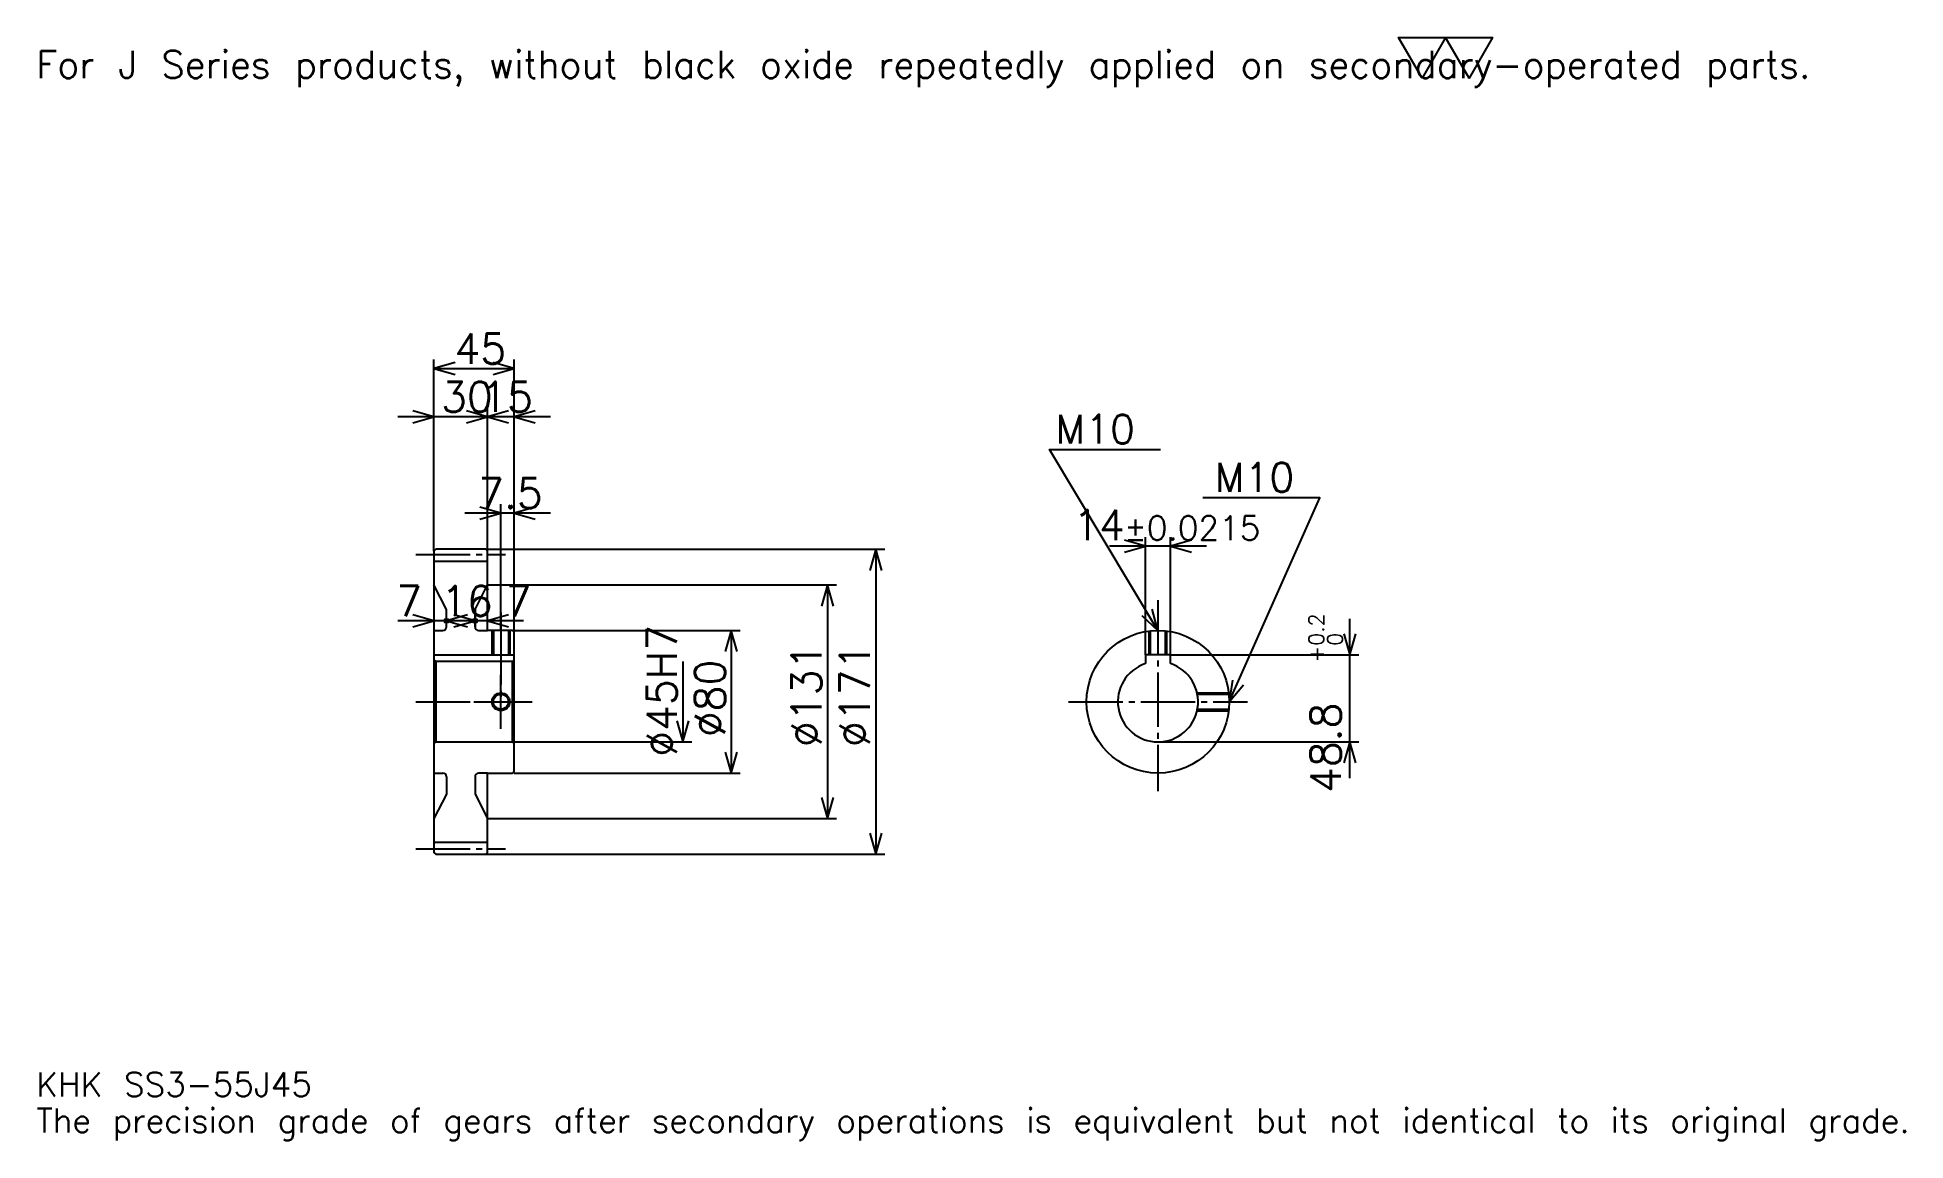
# Model space of a CAD drawing. Extents: x 34 to 1082, y 12 to 631.
import ezdxf

# ---------------------------------------------------------------- set-up
doc = ezdxf.new("R2010")
doc.units = 0
doc.linetypes.add('DASHDOT', pattern=[40.540539, 30.405405, -3.378378, 3.378378, -3.378378])
doc.layers.get('0').update_dxf_attribs({"linetype": 'CONTINUOUS'})
doc.layers.add('DASHDOT', color=6, linetype='DASHDOT')
doc.styles.add('KANJI', font='TXT', dxfattribs={"bigfont": 'BIGFONT'})

msp = doc.modelspace()

# ---------------------------------------------------------------- linework, layer by layer
at = {"color": 5}
for p, q in [((256.756775, 343.945953), (256.756775, 450.364868)), ((256.756775, 445.297302), (301.756775, 445.297302)), ((301.756775, 343.945953), (301.756775, 450.364868)), ((286.756775, 343.945953), (286.756775, 423.33783)), ((307.027039, 418.270264), (236.486511, 418.270264)), ((322.027039, 418.270264), (266.486511, 418.270264)), ((294.256775, 343.945953), (294.256775, 369.283783)), ((322.027039, 364.216217), (273.986511, 364.216217)), ((689.973022, 345.743256), (635.432495, 345.743256)), ((655.702759, 284.745941), (655.702759, 350.810822)), ((669.702759, 284.745941), (669.702759, 350.810822)), ((256.756775, 342.945953), (256.756775, 343.945953)), ((285.756775, 343.945953), (301.756775, 343.945953)), ((286.756775, 342.945953), (286.756775, 343.945953)), ((294.256775, 298.445953), (294.256775, 343.945953)), ((294.256775, 298.445953), (294.256775, 343.945953)), ((301.756775, 343.945953), (509.527039, 343.945953)), ((301.756775, 297.445953), (301.756775, 343.945953)), ((504.459473, 343.945953), (504.459473, 172.945953)), ((286.756775, 323.945953), (301.756775, 323.945953)), ((301.756775, 323.945953), (482.5, 323.945953)), ((477.432434, 323.945953), (477.432434, 192.945953)), ((284.027039, 303.824341), (236.486511, 303.824341)), ((300.027039, 303.824341), (243.486511, 303.824341)), ((307.027039, 303.824341), (259.486511, 303.824341)), ((770.270325, 215.67569), (770.270325, 305.016235)), ((301.756775, 298.445953), (428.445953, 298.445953)), ((423.378387, 298.445953), (423.378387, 218.445953)), ((669.702759, 284.745941), (775.337891, 284.745941)), ((396.351379, 280.945953), (396.351379, 235.945953)), ((301.756775, 235.945953), (401.418945, 235.945953)), ((662.702759, 235.945953), (775.337891, 235.945953)), ((301.756775, 218.445953), (428.445953, 218.445953)), ((286.756775, 192.945953), (301.756775, 192.945953)), ((301.756775, 192.945953), (482.5, 192.945953)), ((285.756775, 172.945953), (301.756775, 172.945953)), ((301.756775, 172.945953), (509.527039, 172.945953))]:
    msp.add_line(p, q, dxfattribs=at)
at = {"color": 4}
for p, q in [((256.756775, 337.195953), (286.756775, 337.195953)), ((279.756775, 310.207672), (279.756775, 300.445953)), ((256.756775, 298.445953), (261.756775, 298.445953)), ((281.756775, 298.445953), (286.756775, 298.445953)), ((256.756775, 284.745941), (301.756775, 284.745941)), ((301.756775, 281.945953), (300.756775, 280.945953)), ((256.756775, 234.945953), (257.756775, 235.945953)), ((301.756775, 234.945953), (300.756775, 235.945953)), ((256.756775, 218.445953), (261.756775, 218.445953)), ((279.756775, 216.445953), (279.756775, 206.684235)), ((286.756775, 218.445953), (281.756775, 218.445953)), ((256.756775, 179.695953), (286.756775, 179.695953))]:
    msp.add_line(p, q, dxfattribs=at)
at = {"color": 7}
msp.add_lwpolyline([(810.810791, 608.108093), (797.635132, 630.945923), (850.33783, 630.945923), (837.16217, 608.108093), (823.98645, 630.945923), (810.810791, 608.108093)], dxfattribs=at)
at = {"color": 5}
for points in [[(268.581085, 448.675659), (256.756775, 445.297302), (268.581085, 441.918945)], [(289.932434, 441.918945), (301.756775, 445.297302), (289.932434, 448.675659)], [(244.932449, 414.891907), (256.756775, 418.270264), (244.932449, 421.648651)], [(274.932434, 414.891907), (286.756775, 418.270264), (274.932434, 421.648651)], [(298.581116, 421.648651), (286.756775, 418.270264), (298.581116, 414.891907)], [(313.581116, 421.648651), (301.756775, 418.270264), (313.581116, 414.891907)], [(662.702759, 298.445953), (601.891907, 399.797302), (664.054077, 399.797302)], [(282.432434, 360.83783), (294.256775, 364.216217), (282.432434, 367.594604)], [(313.581116, 367.594604), (301.756775, 364.216217), (313.581116, 360.83783)], [(702.702759, 258.445953), (753.378418, 372.770264), (687.837891, 372.770264)], [(643.878418, 342.364868), (655.702759, 345.743256), (643.878418, 349.121643)], [(681.527039, 349.121643), (669.702759, 345.743256), (681.527039, 342.364868)], [(507.83783, 332.121643), (504.459473, 343.945953), (501.081116, 332.121643)], [(480.810822, 312.121643), (477.432434, 323.945953), (474.054077, 312.121643)], [(244.932449, 300.445953), (256.756775, 303.824341), (244.932449, 307.202698)], [(263.756775, 303.824341), (262.743256, 304.83783), (264.770294, 304.83783), (264.770294, 302.810822), (262.743256, 302.810822), (262.743256, 304.83783), (263.756775, 303.824341), (264.770294, 302.810822), (264.770294, 304.83783), (263.756775, 303.824341)], [(275.581116, 307.202698), (263.756775, 303.824341), (275.581116, 300.445953)], [(267.932465, 300.445953), (279.756775, 303.824341), (267.932465, 307.202698)], [(279.756775, 303.824341), (278.743256, 304.83783), (280.770294, 304.83783), (280.770294, 302.810822), (278.743256, 302.810822), (278.743256, 304.83783), (279.756775, 303.824341), (280.770294, 302.810822), (280.770294, 304.83783), (279.756775, 303.824341)], [(298.581116, 307.202698), (286.756775, 303.824341), (298.581116, 300.445953)], [(653.722229, 306.847076), (662.702759, 298.445953), (659.516113, 310.323395)], [(426.756775, 286.621643), (423.378387, 298.445953), (420, 286.621643)], [(766.891968, 296.570282), (770.270325, 284.745941), (773.648682, 296.570282)], [(704.405823, 270.624939), (702.702759, 258.445953), (710.582886, 267.886841)], [(392.973022, 247.770279), (396.351379, 235.945953), (399.729736, 247.770279)], [(773.648682, 224.121628), (770.270325, 235.945953), (766.891968, 224.121628)], [(420, 230.270279), (423.378387, 218.445953), (426.756775, 230.270279)], [(474.054077, 204.770279), (477.432434, 192.945953), (480.810822, 204.770279)], [(501.081116, 184.770279), (504.459473, 172.945953), (507.83783, 184.770279)]]:
    msp.add_lwpolyline(points, dxfattribs=at)
at = {"color": 4}
for points in [[(286.756775, 342.945953), (285.756775, 343.945953), (257.756775, 343.945953), (256.756775, 342.945953), (256.756775, 234.945953)], [(256.756775, 234.945953), (256.756775, 173.945953), (257.756775, 172.945953), (285.756775, 172.945953), (286.756775, 173.945953), (286.756775, 218.445953), (300.756775, 218.445953), (301.756775, 219.445953), (301.756775, 297.445953), (300.756775, 298.445953), (286.756775, 298.445953), (286.756775, 342.945953)], [(263.756775, 300.445953), (263.756775, 310.207672), (256.756775, 323.945953)], [(279.756775, 300.445953), (279.756775, 310.207672), (286.756775, 323.945953)], [(289.256775, 298.445953), (289.256775, 284.745941)], [(290.066772, 298.445953), (290.066772, 284.745941)], [(298.446777, 298.445953), (298.446777, 284.745941)], [(299.256775, 298.445953), (299.256775, 284.745941)], [(657.702759, 284.745941), (657.702759, 298.132233)], [(658.512695, 284.745941), (658.512695, 298.225891)], [(666.8927, 284.745941), (666.8927, 298.225891)], [(667.702759, 284.745941), (667.702759, 298.132233)], [(669.702759, 279.829346), (669.702759, 284.745941), (655.702759, 284.745941), (655.702759, 279.829346)], [(256.756775, 281.945953), (257.756775, 280.945953), (257.756775, 235.945953), (300.756775, 235.945953), (300.756775, 280.945953), (257.756775, 280.945953)], [(684.640137, 263.445953), (702.389038, 263.445953)], [(684.809143, 262.635956), (702.482666, 262.635956)], [(684.640137, 253.445953), (702.389038, 253.445953)], [(684.809143, 254.255951), (702.482666, 254.255951)], [(263.756775, 216.445953), (263.756775, 206.684235), (256.756775, 192.945953)], [(279.756775, 216.445953), (279.756775, 206.684235), (286.756775, 192.945953)]]:
    msp.add_lwpolyline(points, dxfattribs=at)
for centre, radius in [((662.702759, 258.445953), 40), ((294.256775, 258.445953), 4.19)]:
    msp.add_circle(centre, radius, dxfattribs=at)
at = {"color": 7}
msp.add_circle((294.256775, 258.445953), 5, dxfattribs=at)
at = {"color": 4}
for centre, radius, start, end in [((261.756775, 300.445953), 2, 270, 0), ((281.756775, 300.445953), 2, 180, 270), ((662.702759, 258.445953), 22.5, 108.12620381, 71.87379619), ((261.756775, 216.445953), 2, 0, 90), ((281.756775, 216.445953), 2, 90, 180)]:
    msp.add_arc(centre, radius, start, end, dxfattribs=at)
at = {"layer": 'DASHDOT', "color": 7}
for p, q in [((246.621643, 340.945953), (296.891907, 340.945953)), ((662.702759, 315.33783), (662.702759, 208.310822)), ((294.256775, 298.445953), (294.256775, 258.445953)), ((246.621643, 258.445953), (311.891907, 258.445953)), ((612.567627, 258.445953), (712.837891, 258.445953)), ((246.621643, 175.945953), (296.891907, 175.945953))]:
    msp.add_line(p, q, dxfattribs=at)
for points in [[(294.256775, 308.581085), (294.256775, 274.610809)], [(294.256775, 243.310822), (294.256775, 273.581085)], [(279.121643, 258.445953), (309.391907, 258.445953)]]:
    msp.add_lwpolyline(points, dxfattribs=at)

# ---------------------------------------------------------------- texts
at = {"color": 7, "style": 'KANJI'}
for s, height, p in [('For J Series products, without black oxide repeatedly applied on secondary-operated parts.', 15.202703, (33.783783, 608.108093)), ('45', 16.891892, (268.277039, 448)), ('30', 16.891892, (260.777039, 420.972961)), ('15', 16.891892, (283.277039, 420.972961)), ('M10', 16.216217, (605.270264, 403.17569)), ('M10', 16.216217, (694.594604, 376.148651)), ('7.5', 16.891892, (281.53717, 366.918945)), ('14', 16.891892, (615.165588, 349.121643)), ('%%p0.0215', 13.513514, (643.710815, 349.121643)), ('7', 16.891892, (235.641907, 306.527039)), ('16', 16.891892, (260.777039, 306.527039)), ('7', 16.891892, (296.891907, 306.527039)), ('KHK SS3-55J45', 13.513514, (33.783783, 37.162163)), ('The precision grade of gears after secondary operations is equivalent but not identical to its original grade.', 13.513514, (33.783783, 16.891891))]:
    msp.add_text(s, height=height, dxfattribs=at).set_placement(p)
for s, height, p in [('0.2', 8.445946, (755.743286, 289.875366)), ('%%c45H7', 16.891892, (392.973022, 227.618256)), ('0', 8.445946, (766.216309, 289.875366)), ('%%c131', 16.891892, (474.054077, 233.108124)), ('%%c171', 16.891892, (501.081116, 233.108124)), ('+', 8.445946, (755.743286, 280.415924)), ('%%c80', 16.891892, (420, 238.597977)), ('48.8', 16.891892, (765.202759, 207.301117))]:
    msp.add_text(s, height=height, rotation=90, dxfattribs=at).set_placement(p)

doc.saveas('drawing.dxf')
